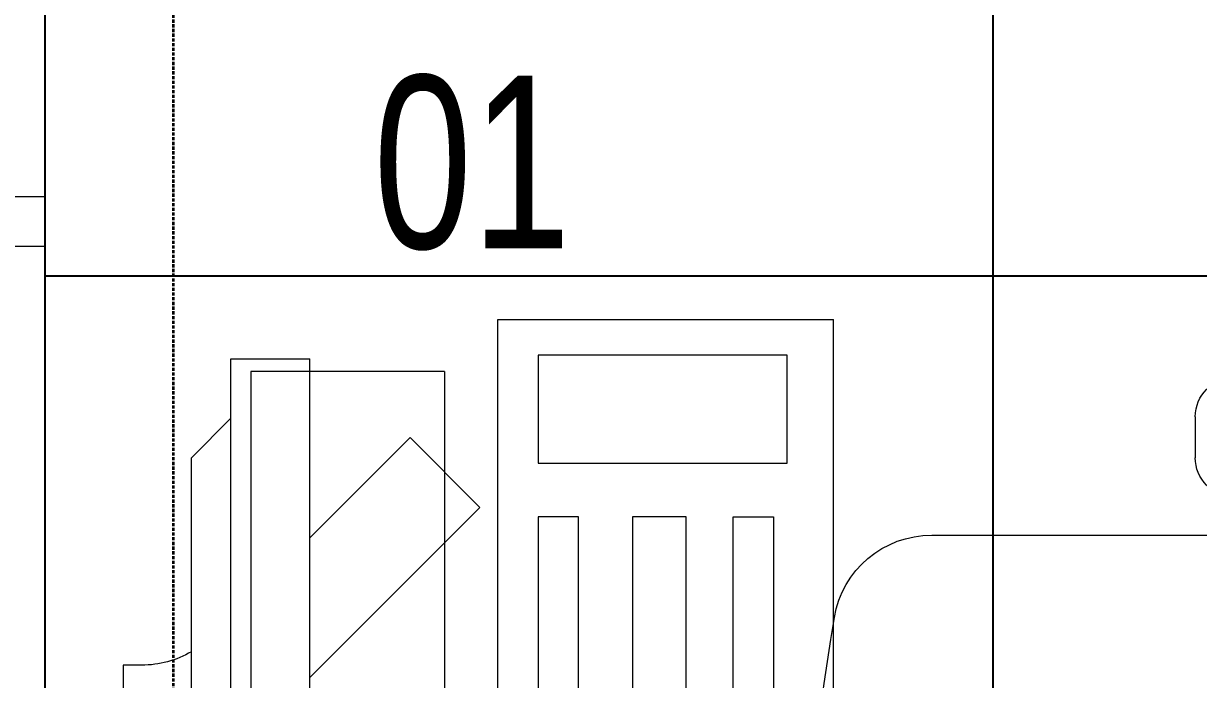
# Model space of a CAD drawing. Extents: x -12260 to 184725, y -29287 to 19916.
# Drawn here: x 25205 to 25799, y 3036 to 3368 of the extents above; entities that cross this region are included whole.
import ezdxf

# ---------------------------------------------------------------- set-up
doc = ezdxf.new("R2010")
doc.units = 0
doc.header["$LTSCALE"] = 0.25
doc.linetypes.add('DASHDOT', pattern=[25.4, 12.7, -6.35, 0, -6.35])
doc.linetypes.add('HIDDEN', pattern=[9.525, 6.35, -3.175])
for name, color, linetype, lineweight in [('01-First Floor-FUR$0$72_EGR_EQP_TAG', 142, 'Continuous', 5), ('01-First Floor-FUR$0$Aluminum', 251, 'Continuous', 5), ('01-First Floor-FUR$0$LOADING', 253, 'Continuous', 5), ('01-First Floor-FUR$0$Walls', 251, 'Continuous', 5), ('E-LITE-CLNG-CNDT', 6, 'DASHDOT', 35), ('E-LITE-FLOR-CNDT', 6, 'HIDDEN', 35)]:
    doc.layers.add(name, color=color, linetype=linetype, lineweight=lineweight)
doc.layers.add('01-First Floor-FUR$0$FALSE CEILING', color=251, linetype='Continuous')
doc.styles.add('01-First Floor-FUR$0$X3G_ENTITY_257CFD', font='swisscl.ttf', dxfattribs={"height": 200})

# ---------------------------------------------------------------- blocks, each defined once
blk = doc.blocks.new('01-First Floor-FUR$0$ITCWLS1-P')
at = {"layer": '01-First Floor-FUR$0$LOADING'}
for p, q in [((-0.17, 0.45), (-0.17, 0)), ((0, 0.45), (0, 0)), ((-0.30509, 0.43, 0), (-0.30509, 0.02, 0)), ((-0.26509, 0.43, 0), (-0.26509, 0.02, 0)), ((-0.295, 0.02639), (-0.295, 0.40939)), ((-0.197, 0.02639), (-0.197, 0.40939)), ((-0.32509, 0.38, 0), (-0.32509, 0.07, 0)), ((-0.35961, 0.175), (-0.35961, 0.275)), ((-0.35032, 0.175), (-0.35961, 0.175)), ((-0.32509, 0.07, 0), (-0.30509, 0.05, 0)), ((-0.197, 0.02639), (-0.295, 0.02639)), ((-0.30509, 0.02, 0), (-0.26509, 0.02, 0)), ((-0.17, 0), (0, 0))]:
    blk.add_line(p, q, dxfattribs=at)
at = {"layer": '01-First Floor-FUR$0$LOADING', "extrusion": (2.48281e-10, -3.18408e-10, -1)}
for p, q in [((-0.26509, 0.18119), (-0.17907, 0.09517)), ((-0.26509, 0.11048), (-0.21443, 0.05981)), ((-0.17907, 0.09517), (-0.21443, 0.05981))]:
    blk.add_line(p, q, dxfattribs=at)
at = {"layer": '01-First Floor-FUR$0$LOADING'}
for points in [[(-0.12914, 0.40893), (-0.12914, 0.09996), (-0.14957, 0.09996), (-0.14957, 0.43047)], [(-0.14957, 0.09997), (-0.14957, 0.09997), (-0.14957, 0.09997), (-0.14957, 0.09997), (-0.14957, 0.09997), (-0.14957, 0.09997), (-0.14957, 0.09997), (-0.14957, 0.09997), (-0.14957, 0.09997)], [(-0.14957, 0.09997), (-0.14957, 0.09997), (-0.14957, 0.09997), (-0.14957, 0.09997), (-0.14957, 0.09997), (-0.14957, 0.09997), (-0.14957, 0.09997), (-0.14957, 0.09997), (-0.14957, 0.09997), (-0.14957, 0.09997), (-0.14957, 0.09997), (-0.14957, 0.09997), (-0.14957, 0.09997), (-0.14957, 0.09997), (-0.14957, 0.09997), (-0.14957, 0.09997), (-0.14957, 0.09997), (-0.14957, 0.09997)], [(-0.14957, 0.09996), (-0.14957, 0.09996), (-0.14957, 0.09996), (-0.14957, 0.09996), (-0.14957, 0.09996), (-0.14957, 0.09996), (-0.14957, 0.09996), (-0.14957, 0.09996), (-0.14957, 0.09996), (-0.14957, 0.09996)], [(-0.14957, 0.09996), (-0.14957, 0.09996), (-0.14957, 0.09996), (-0.14957, 0.09996), (-0.14957, 0.09996), (-0.14957, 0.09996), (-0.14957, 0.09996)], [(-0.14957, 0.09997), (-0.14957, 0.09997), (-0.14957, 0.09997), (-0.14957, 0.09997), (-0.14957, 0.09997), (-0.14957, 0.09997), (-0.14957, 0.09997), (-0.14957, 0.09997), (-0.14957, 0.09997), (-0.14957, 0.09997)], [(-0.14957, 0.09997), (-0.14957, 0.09997), (-0.14957, 0.09997), (-0.14957, 0.09997), (-0.14957, 0.09997), (-0.14957, 0.09997), (-0.14957, 0.09997), (-0.14957, 0.09997), (-0.14957, 0.09997), (-0.14957, 0.09997), (-0.14957, 0.09997), (-0.14957, 0.09997), (-0.14957, 0.09997), (-0.14957, 0.09997), (-0.14957, 0.09997)], [(-0.14957, 0.09997), (-0.14957, 0.09997), (-0.14957, 0.09997), (-0.14957, 0.09997), (-0.14957, 0.09997), (-0.14957, 0.09997), (-0.14957, 0.09997), (-0.14957, 0.09997), (-0.14957, 0.09997), (-0.14957, 0.09997)], [(-0.14957, 0.09997), (-0.14957, 0.09997), (-0.14957, 0.09997), (-0.14957, 0.09997), (-0.14957, 0.09997), (-0.14957, 0.09997), (-0.14957, 0.09997), (-0.14957, 0.09997), (-0.14957, 0.09997), (-0.14957, 0.09997)], [(-0.14957, 0.09996), (-0.14957, 0.09996), (-0.14957, 0.09996), (-0.14957, 0.09996), (-0.14957, 0.09996), (-0.14957, 0.09996), (-0.14957, 0.09996), (-0.14957, 0.09996), (-0.14957, 0.09996), (-0.14957, 0.09996), (-0.14957, 0.09996), (-0.14957, 0.09996), (-0.14957, 0.09996), (-0.14957, 0.09996), (-0.14957, 0.09996), (-0.14957, 0.09996), (-0.14957, 0.09996), (-0.14957, 0.09996), (-0.14957, 0.09997), (-0.14957, 0.09997), (-0.14957, 0.09997), (-0.14957, 0.09997), (-0.14957, 0.09997), (-0.14957, 0.09997), (-0.14957, 0.09997), (-0.14957, 0.09997), (-0.14957, 0.09997), (-0.14957, 0.09997), (-0.14957, 0.09997), (-0.14957, 0.09997), (-0.14957, 0.09997), (-0.14957, 0.09997), (-0.14956, 0.09997), (-0.14956, 0.09997), (-0.14956, 0.09997), (-0.14956, 0.09996), (-0.14956, 0.09996), (-0.14956, 0.09996), (-0.14956, 0.09996), (-0.14956, 0.09996), (-0.14956, 0.09996), (-0.14956, 0.09996), (-0.14956, 0.09996), (-0.14956, 0.09996), (-0.14956, 0.09996), (-0.14956, 0.09996), (-0.14956, 0.09996), (-0.14956, 0.09996), (-0.14957, 0.09996), (-0.14957, 0.09996), (-0.14957, 0.09996), (-0.14957, 0.09996), (-0.14957, 0.09996), (-0.14957, 0.09996)], [(-0.14957, 0.09996), (-0.14957, 0.09996), (-0.14957, 0.09996), (-0.14957, 0.09996), (-0.14957, 0.09996), (-0.14957, 0.09996), (-0.14957, 0.09996), (-0.14957, 0.09996), (-0.14957, 0.09996), (-0.14957, 0.09996), (-0.14957, 0.09997), (-0.14957, 0.09997), (-0.14957, 0.09997), (-0.14957, 0.09996), (-0.14957, 0.09996), (-0.14957, 0.09996), (-0.14957, 0.09996), (-0.14957, 0.09996), (-0.14957, 0.09996), (-0.14957, 0.09997), (-0.14957, 0.09997), (-0.14957, 0.09997), (-0.14957, 0.09997), (-0.14957, 0.09997), (-0.14957, 0.09997), (-0.14957, 0.09997), (-0.14957, 0.09997), (-0.14957, 0.09997), (-0.14957, 0.09997), (-0.14957, 0.09997), (-0.14957, 0.09997), (-0.14957, 0.09997), (-0.14957, 0.09997), (-0.14957, 0.09997), (-0.14957, 0.09997), (-0.14957, 0.09997), (-0.14957, 0.09997), (-0.14957, 0.09997), (-0.14957, 0.09997), (-0.14957, 0.09997), (-0.14957, 0.09997), (-0.14957, 0.09997), (-0.14957, 0.09997), (-0.14957, 0.09997), (-0.14957, 0.09997), (-0.14957, 0.09997), (-0.14957, 0.09997), (-0.14957, 0.09997), (-0.14957, 0.09997), (-0.14957, 0.09997), (-0.14957, 0.09997), (-0.14957, 0.09997), (-0.14957, 0.09997), (-0.14957, 0.09997), (-0.14957, 0.09997), (-0.14957, 0.09997), (-0.14957, 0.09997), (-0.14957, 0.09997), (-0.14957, 0.09997), (-0.14957, 0.09997), (-0.14957, 0.09997), (-0.14957, 0.09997), (-0.14957, 0.09997), (-0.14957, 0.09997), (-0.14957, 0.09997), (-0.14957, 0.09997), (-0.14957, 0.09997), (-0.14957, 0.09997), (-0.14957, 0.09997), (-0.14957, 0.09997), (-0.14957, 0.09997), (-0.14957, 0.09997), (-0.14957, 0.09997), (-0.14957, 0.09997), (-0.14957, 0.09997), (-0.14957, 0.09997), (-0.14957, 0.09997), (-0.14957, 0.09997), (-0.14957, 0.09997), (-0.14957, 0.09997), (-0.14956, 0.09997), (-0.14957, 0.09997), (-0.14957, 0.09997), (-0.14957, 0.09997), (-0.14957, 0.09997), (-0.14956, 0.09997), (-0.14957, 0.09997), (-0.14957, 0.09997), (-0.14957, 0.09997), (-0.14957, 0.09997), (-0.14957, 0.09997), (-0.14957, 0.09997), (-0.14957, 0.09997), (-0.14957, 0.09997), (-0.14957, 0.09997), (-0.14957, 0.09997), (-0.14956, 0.09997), (-0.14957, 0.09996), (-0.14957, 0.09996), (-0.14957, 0.09996), (-0.14956, 0.09996), (-0.14957, 0.09996), (-0.14957, 0.09996), (-0.14957, 0.09996), (-0.14957, 0.09996), (-0.14957, 0.09996), (-0.14957, 0.09996), (-0.14957, 0.09996), (-0.14957, 0.09996), (-0.14957, 0.09996), (-0.14957, 0.09996)], [(-0.14957, 0.09996), (-0.14957, 0.09996), (-0.14957, 0.09996), (-0.14957, 0.09996), (-0.14957, 0.09996), (-0.14957, 0.09996), (-0.14957, 0.09996), (-0.14957, 0.09996)], [(-0.14957, 0.09996), (-0.14957, 0.09996), (-0.14957, 0.09996), (-0.14957, 0.09996), (-0.14957, 0.09996), (-0.14957, 0.09996), (-0.14957, 0.09996), (-0.14957, 0.09996), (-0.14957, 0.09996), (-0.14957, 0.09996), (-0.14957, 0.09996), (-0.14957, 0.09996), (-0.14957, 0.09996), (-0.14957, 0.09996), (-0.14957, 0.09996), (-0.14957, 0.09996), (-0.14957, 0.09996), (-0.14957, 0.09996), (-0.14957, 0.09996), (-0.14957, 0.09996), (-0.14957, 0.09996), (-0.14957, 0.09996), (-0.14957, 0.09996), (-0.14957, 0.09996), (-0.14957, 0.09996), (-0.14957, 0.09996), (-0.14957, 0.09996), (-0.14957, 0.09996), (-0.14957, 0.09996), (-0.14957, 0.09996), (-0.14957, 0.09996), (-0.14957, 0.09996), (-0.14957, 0.09996), (-0.14957, 0.09996), (-0.14957, 0.09996), (-0.14957, 0.09996), (-0.14957, 0.09996), (-0.14957, 0.09996), (-0.14957, 0.09996), (-0.14957, 0.09996), (-0.14957, 0.09996), (-0.14957, 0.09996), (-0.14957, 0.09996), (-0.14957, 0.09996), (-0.14957, 0.09996), (-0.14957, 0.09996), (-0.14957, 0.09996), (-0.14957, 0.09996), (-0.14956, 0.09996), (-0.14956, 0.09996), (-0.14956, 0.09996), (-0.14956, 0.09996), (-0.14957, 0.09996), (-0.14957, 0.09996), (-0.14957, 0.09996), (-0.14957, 0.09996), (-0.14957, 0.09996), (-0.14957, 0.09996), (-0.14956, 0.09996), (-0.14957, 0.09996), (-0.14957, 0.09996), (-0.14957, 0.09996), (-0.14957, 0.09996), (-0.14957, 0.09996), (-0.14957, 0.09996), (-0.14957, 0.09996), (-0.14957, 0.09996), (-0.14957, 0.09996), (-0.14957, 0.09996), (-0.14956, 0.09996), (-0.14956, 0.09996), (-0.14957, 0.09996), (-0.14957, 0.09996), (-0.14957, 0.09996), (-0.14957, 0.09996), (-0.14957, 0.09996), (-0.14957, 0.09996), (-0.14957, 0.09996), (-0.14957, 0.09996), (-0.14957, 0.09996), (-0.14957, 0.09996), (-0.14957, 0.09996), (-0.14957, 0.09996), (-0.14957, 0.09996), (-0.14957, 0.09996), (-0.14957, 0.09996), (-0.14957, 0.09996), (-0.14957, 0.09996), (-0.14957, 0.09996)], [(-0.14957, 0.09996), (-0.14957, 0.09996), (-0.14957, 0.09996), (-0.14957, 0.09996), (-0.14957, 0.09996), (-0.14957, 0.09996), (-0.14957, 0.09996), (-0.14957, 0.09996), (-0.14957, 0.09996), (-0.14957, 0.09996), (-0.14957, 0.09996), (-0.14957, 0.09996)], [(-0.14957, 0.09996), (-0.14957, 0.09996), (-0.14956, 0.09996), (-0.14956, 0.09996), (-0.14956, 0.09996), (-0.14956, 0.09996), (-0.14957, 0.09996)], [(-0.14957, 0.09996), (-0.14957, 0.09996), (-0.14957, 0.09996), (-0.14957, 0.09996), (-0.14957, 0.09996), (-0.14957, 0.09996), (-0.14957, 0.09996), (-0.14957, 0.09996), (-0.14957, 0.09996), (-0.14956, 0.09996), (-0.14956, 0.09996), (-0.14956, 0.09996), (-0.14956, 0.09996), (-0.14956, 0.09996), (-0.14956, 0.09996), (-0.14956, 0.09996), (-0.14957, 0.09996)]]:
    blk.add_lwpolyline(points, dxfattribs=at)
for points in [[(-0.1019, 0.19536), (-0.07466, 0.19536), (-0.07466, 0.09996), (-0.1019, 0.09996)], [(-0.03039, 0.19536), (-0.05082, 0.19536), (-0.05082, 0.09996), (-0.03039, 0.09996)], [(-0.14956, 0.09996), (-0.14956, 0.09996), (-0.14956, 0.09996), (-0.14956, 0.09996), (-0.14956, 0.09996), (-0.14956, 0.09996), (-0.14956, 0.09996), (-0.14956, 0.09996), (-0.14957, 0.09996), (-0.14957, 0.09996), (-0.14957, 0.09996), (-0.14957, 0.09996), (-0.14957, 0.09996), (-0.14957, 0.09996), (-0.14957, 0.09996), (-0.14957, 0.09996), (-0.14957, 0.09996), (-0.14957, 0.09996), (-0.14957, 0.09996), (-0.14957, 0.09996), (-0.14957, 0.09996), (-0.14957, 0.09996), (-0.14957, 0.09996), (-0.14957, 0.09996), (-0.14957, 0.09996), (-0.14957, 0.09996), (-0.14957, 0.09996), (-0.14957, 0.09996), (-0.14957, 0.09996), (-0.14957, 0.09996), (-0.14957, 0.09996), (-0.14957, 0.09996), (-0.14957, 0.09996), (-0.14957, 0.09996), (-0.14957, 0.09996), (-0.14957, 0.09996), (-0.14957, 0.09996), (-0.14957, 0.09996), (-0.14957, 0.09996), (-0.14957, 0.09996), (-0.14957, 0.09996), (-0.14957, 0.09996), (-0.14957, 0.09996), (-0.14957, 0.09996), (-0.14957, 0.09996), (-0.14957, 0.09996), (-0.14957, 0.09996), (-0.14957, 0.09996), (-0.14957, 0.09996), (-0.14957, 0.09996), (-0.14957, 0.09996), (-0.14957, 0.09996), (-0.14957, 0.09996), (-0.14957, 0.09996), (-0.14957, 0.09996), (-0.14957, 0.09996), (-0.14957, 0.09996), (-0.14956, 0.09996), (-0.14956, 0.09996), (-0.14956, 0.09996), (-0.14956, 0.09996), (-0.14956, 0.09996), (-0.14956, 0.09996), (-0.14956, 0.09996), (-0.14956, 0.09996), (-0.14956, 0.09996), (-0.14956, 0.09996), (-0.14956, 0.09996), (-0.14956, 0.09996), (-0.14956, 0.09996), (-0.14956, 0.09996), (-0.14956, 0.09996), (-0.14956, 0.09996), (-0.14956, 0.09996), (-0.14956, 0.09996), (-0.14956, 0.09996), (-0.14956, 0.09996), (-0.14956, 0.09996), (-0.14956, 0.09996), (-0.14956, 0.09996), (-0.14956, 0.09996), (-0.14956, 0.09996), (-0.14956, 0.09996), (-0.14956, 0.09996), (-0.14956, 0.09996), (-0.14956, 0.09996), (-0.14956, 0.09996), (-0.14956, 0.09996), (-0.14956, 0.09996), (-0.14957, 0.09996), (-0.14957, 0.09996), (-0.14957, 0.09996), (-0.14957, 0.09996), (-0.14957, 0.09996), (-0.14957, 0.09996), (-0.14957, 0.09996), (-0.14957, 0.09996), (-0.14957, 0.09996), (-0.14957, 0.09996), (-0.14957, 0.09996), (-0.14957, 0.09996), (-0.14957, 0.09996), (-0.14957, 0.09996), (-0.14957, 0.09996), (-0.14957, 0.09996), (-0.14957, 0.09996), (-0.14957, 0.09996), (-0.14957, 0.09996), (-0.14957, 0.09996), (-0.14957, 0.09996), (-0.14957, 0.09996), (-0.14957, 0.09996), (-0.14957, 0.09996), (-0.14957, 0.09996), (-0.14957, 0.09996), (-0.14957, 0.09996), (-0.14957, 0.09996), (-0.14957, 0.09996), (-0.14957, 0.09996), (-0.14957, 0.09996), (-0.14957, 0.09996), (-0.14957, 0.09996), (-0.14957, 0.09996), (-0.14957, 0.09996), (-0.14957, 0.09996), (-0.14957, 0.09996), (-0.14957, 0.09996), (-0.14957, 0.09996), (-0.14957, 0.09996), (-0.14957, 0.09996), (-0.14957, 0.09996), (-0.14957, 0.09996), (-0.14957, 0.09996), (-0.14957, 0.09996), (-0.14957, 0.09996), (-0.14957, 0.09996), (-0.14957, 0.09996), (-0.14957, 0.09996), (-0.14957, 0.09996), (-0.14957, 0.09996), (-0.14957, 0.09996), (-0.14957, 0.09996), (-0.14957, 0.09996), (-0.14957, 0.09996), (-0.14957, 0.09996), (-0.14957, 0.09996), (-0.14957, 0.09996), (-0.14957, 0.09996), (-0.14957, 0.09996), (-0.14957, 0.09996), (-0.14957, 0.09996), (-0.14957, 0.09996), (-0.14957, 0.09996), (-0.14957, 0.09996), (-0.14956, 0.09996), (-0.14956, 0.09996), (-0.14956, 0.09996), (-0.14956, 0.09996), (-0.14956, 0.09996), (-0.14956, 0.09996), (-0.14956, 0.09996), (-0.14956, 0.09996), (-0.14956, 0.09996), (-0.14956, 0.09996), (-0.14956, 0.09996), (-0.14956, 0.09996), (-0.14956, 0.09996), (-0.14956, 0.09996), (-0.14956, 0.09996), (-0.14956, 0.09996), (-0.14956, 0.09996), (-0.14956, 0.09996), (-0.14956, 0.09996), (-0.14956, 0.09996), (-0.14956, 0.09996), (-0.14956, 0.09996), (-0.14956, 0.09996), (-0.14956, 0.09996), (-0.14956, 0.09996), (-0.14956, 0.09996), (-0.14956, 0.09996), (-0.14956, 0.09996), (-0.14956, 0.09996), (-0.14956, 0.09996), (-0.14956, 0.09996), (-0.14956, 0.09996), (-0.14956, 0.09996), (-0.14956, 0.09996), (-0.14956, 0.09996), (-0.14956, 0.09996), (-0.14956, 0.09996), (-0.14956, 0.09996), (-0.14956, 0.09996), (-0.14956, 0.09996), (-0.14956, 0.09996), (-0.14956, 0.09996), (-0.14956, 0.09996), (-0.14956, 0.09996), (-0.14956, 0.09996), (-0.14956, 0.09996), (-0.14956, 0.09996), (-0.14957, 0.09996), (-0.14957, 0.09996), (-0.14957, 0.09996), (-0.14957, 0.09996), (-0.14957, 0.09996), (-0.14957, 0.09996), (-0.14957, 0.09996), (-0.14957, 0.09996), (-0.14957, 0.09996), (-0.14957, 0.09996), (-0.14957, 0.09996), (-0.14957, 0.09996), (-0.14957, 0.09996), (-0.14957, 0.09996), (-0.14957, 0.09996), (-0.14957, 0.09996), (-0.14957, 0.09996), (-0.14957, 0.09996), (-0.14957, 0.09996), (-0.14957, 0.09996), (-0.14957, 0.09996), (-0.14957, 0.09996), (-0.14957, 0.09996), (-0.14957, 0.09996), (-0.14957, 0.09996), (-0.14957, 0.09996), (-0.14957, 0.09996), (-0.14957, 0.09996), (-0.14957, 0.09996), (-0.14957, 0.09996), (-0.14957, 0.09996), (-0.14957, 0.09996), (-0.14957, 0.09996), (-0.14957, 0.09996), (-0.14956, 0.09996), (-0.14956, 0.09996), (-0.14956, 0.09996), (-0.14956, 0.09996), (-0.14956, 0.09996), (-0.14956, 0.09996), (-0.14956, 0.09996), (-0.14956, 0.09996), (-0.14956, 0.09996), (-0.14956, 0.09996), (-0.14956, 0.09996), (-0.14956, 0.09996), (-0.14956, 0.09996), (-0.14956, 0.09996), (-0.14956, 0.09996), (-0.14956, 0.09996), (-0.14956, 0.09996), (-0.14956, 0.09996), (-0.14956, 0.09996), (-0.14956, 0.09996), (-0.14956, 0.09996), (-0.14956, 0.09996), (-0.14956, 0.09996), (-0.14956, 0.09996), (-0.14956, 0.09996), (-0.14956, 0.09996), (-0.14956, 0.09996), (-0.14956, 0.09996), (-0.14956, 0.09996), (-0.14956, 0.09996), (-0.14956, 0.09996), (-0.14956, 0.09996), (-0.14956, 0.09996), (-0.14956, 0.09996), (-0.14956, 0.09996), (-0.14956, 0.09996), (-0.14956, 0.09996), (-0.14956, 0.09996), (-0.14956, 0.09996), (-0.14956, 0.09996), (-0.14956, 0.09996), (-0.14956, 0.09996)], [(-0.14957, 0.09996), (-0.14957, 0.09996), (-0.14957, 0.09996), (-0.14957, 0.09996), (-0.14957, 0.09996), (-0.14957, 0.09996), (-0.14957, 0.09996), (-0.14957, 0.09996), (-0.14957, 0.09996), (-0.14957, 0.09996), (-0.14957, 0.09996), (-0.14957, 0.09996), (-0.14957, 0.09996), (-0.14957, 0.09996), (-0.14957, 0.09996), (-0.14957, 0.09996), (-0.14957, 0.09996), (-0.14957, 0.09996), (-0.14957, 0.09996), (-0.14957, 0.09996), (-0.14957, 0.09996), (-0.14957, 0.09996), (-0.14957, 0.09996), (-0.14957, 0.09996), (-0.14957, 0.09996), (-0.14957, 0.09996), (-0.14957, 0.09996), (-0.14957, 0.09996), (-0.14957, 0.09996), (-0.14957, 0.09996), (-0.14957, 0.09996), (-0.14957, 0.09996), (-0.14957, 0.09996), (-0.14957, 0.09996), (-0.14957, 0.09996), (-0.14957, 0.09996), (-0.14957, 0.09996), (-0.14957, 0.09996), (-0.14957, 0.09996), (-0.14957, 0.09996), (-0.14957, 0.09996), (-0.14957, 0.09996), (-0.14957, 0.09996), (-0.14957, 0.09996), (-0.14957, 0.09996), (-0.14957, 0.09996), (-0.14957, 0.09996), (-0.14957, 0.09996), (-0.14957, 0.09996), (-0.14957, 0.09996), (-0.14957, 0.09996), (-0.14957, 0.09996), (-0.14957, 0.09996), (-0.14957, 0.09996), (-0.14957, 0.09996), (-0.14957, 0.09996), (-0.14957, 0.09996), (-0.14957, 0.09996), (-0.14957, 0.09996), (-0.14957, 0.09996), (-0.14957, 0.09996), (-0.14957, 0.09996), (-0.14957, 0.09996), (-0.14957, 0.09996), (-0.14957, 0.09996), (-0.14957, 0.09996), (-0.14957, 0.09996), (-0.14957, 0.09996), (-0.14957, 0.09996), (-0.14957, 0.09996), (-0.14957, 0.09996), (-0.14957, 0.09996), (-0.14957, 0.09996), (-0.14957, 0.09996), (-0.14957, 0.09996), (-0.14957, 0.09996), (-0.14957, 0.09996), (-0.14957, 0.09996), (-0.14957, 0.09996), (-0.14957, 0.09996), (-0.14957, 0.09996), (-0.14957, 0.09996), (-0.14957, 0.09996), (-0.14957, 0.09996), (-0.14957, 0.09996), (-0.14957, 0.09996), (-0.14957, 0.09996), (-0.14957, 0.09996), (-0.14957, 0.09996), (-0.14957, 0.09996), (-0.14957, 0.09996), (-0.14957, 0.09996), (-0.14957, 0.09996), (-0.14957, 0.09996), (-0.14957, 0.09996), (-0.14957, 0.09996), (-0.14957, 0.09996), (-0.14957, 0.09996), (-0.14957, 0.09996), (-0.14957, 0.09996), (-0.14957, 0.09996), (-0.14957, 0.09996), (-0.14957, 0.09996), (-0.14957, 0.09996), (-0.14957, 0.09996), (-0.14957, 0.09996), (-0.14957, 0.09996), (-0.14957, 0.09996), (-0.14957, 0.09996), (-0.14957, 0.09996), (-0.14957, 0.09996), (-0.14957, 0.09996), (-0.14957, 0.09996), (-0.14957, 0.09996), (-0.14957, 0.09996), (-0.14957, 0.09996), (-0.14957, 0.09996), (-0.14957, 0.09996), (-0.14957, 0.09996), (-0.14957, 0.09996), (-0.14957, 0.09996), (-0.14957, 0.09996), (-0.14957, 0.09996), (-0.14957, 0.09996), (-0.14957, 0.09996), (-0.14957, 0.09996), (-0.14957, 0.09996), (-0.14957, 0.09996), (-0.14957, 0.09996), (-0.14957, 0.09996), (-0.14957, 0.09996), (-0.14957, 0.09996), (-0.14957, 0.09996), (-0.14957, 0.09996), (-0.14957, 0.09996), (-0.14957, 0.09996), (-0.14957, 0.09996), (-0.14957, 0.09996), (-0.14957, 0.09996), (-0.14957, 0.09996), (-0.14957, 0.09996), (-0.14957, 0.09996), (-0.14957, 0.09996), (-0.14957, 0.09996), (-0.14957, 0.09996), (-0.14957, 0.09996), (-0.14957, 0.09996), (-0.14957, 0.09996), (-0.14957, 0.09996), (-0.14957, 0.09996), (-0.14957, 0.09996), (-0.14957, 0.09996), (-0.14957, 0.09996), (-0.14957, 0.09996), (-0.14957, 0.09996), (-0.14957, 0.09996), (-0.14957, 0.09996), (-0.14957, 0.09996), (-0.14957, 0.09996), (-0.14957, 0.09996), (-0.14957, 0.09996), (-0.14957, 0.09996), (-0.14957, 0.09996), (-0.14957, 0.09996), (-0.14957, 0.09996), (-0.14957, 0.09996), (-0.14957, 0.09996), (-0.14957, 0.09996), (-0.14957, 0.09996), (-0.14957, 0.09996), (-0.14957, 0.09996), (-0.14957, 0.09996), (-0.14957, 0.09996), (-0.14957, 0.09996), (-0.14957, 0.09996), (-0.14957, 0.09996), (-0.14957, 0.09996), (-0.14957, 0.09996), (-0.14957, 0.09996), (-0.14957, 0.09996), (-0.14957, 0.09996), (-0.14957, 0.09996), (-0.14957, 0.09996), (-0.14957, 0.09996), (-0.14957, 0.09996), (-0.14957, 0.09996), (-0.14957, 0.09996), (-0.14957, 0.09996), (-0.14957, 0.09996), (-0.14957, 0.09996), (-0.14957, 0.09996), (-0.14957, 0.09996), (-0.14957, 0.09996), (-0.14957, 0.09996), (-0.14957, 0.09996), (-0.14957, 0.09996), (-0.14957, 0.09996), (-0.14957, 0.09996), (-0.14957, 0.09996), (-0.14957, 0.09996), (-0.14957, 0.09996), (-0.14957, 0.09996), (-0.14957, 0.09996), (-0.14957, 0.09996), (-0.14957, 0.09996), (-0.14957, 0.09996), (-0.14957, 0.09996), (-0.14957, 0.09996), (-0.14957, 0.09996), (-0.14957, 0.09996), (-0.14957, 0.09996), (-0.14957, 0.09996), (-0.14957, 0.09996), (-0.14957, 0.09996)], [(-0.14957, 0.09996), (-0.14957, 0.09996), (-0.14957, 0.09996), (-0.14957, 0.09996), (-0.14957, 0.09996), (-0.14957, 0.09996), (-0.14957, 0.09996), (-0.14957, 0.09996), (-0.14957, 0.09996), (-0.14957, 0.09996), (-0.14957, 0.09996), (-0.14957, 0.09996), (-0.14957, 0.09996), (-0.14957, 0.09996), (-0.14957, 0.09996), (-0.14957, 0.09996), (-0.14957, 0.09996), (-0.14957, 0.09996), (-0.14957, 0.09996), (-0.14957, 0.09996), (-0.14957, 0.09996), (-0.14957, 0.09996), (-0.14957, 0.09996), (-0.14957, 0.09996), (-0.14957, 0.09996), (-0.14957, 0.09996), (-0.14957, 0.09996), (-0.14957, 0.09996), (-0.14957, 0.09996), (-0.14957, 0.09996), (-0.14957, 0.09996), (-0.14957, 0.09996), (-0.14957, 0.09996), (-0.14957, 0.09996), (-0.14957, 0.09996), (-0.14957, 0.09996), (-0.14957, 0.09996), (-0.14957, 0.09996), (-0.14957, 0.09996), (-0.14957, 0.09996), (-0.14957, 0.09996), (-0.14957, 0.09996), (-0.14957, 0.09996), (-0.14957, 0.09996), (-0.14957, 0.09996), (-0.14957, 0.09996), (-0.14957, 0.09996), (-0.14957, 0.09996), (-0.14957, 0.09996), (-0.14957, 0.09996), (-0.14957, 0.09996), (-0.14957, 0.09996), (-0.14957, 0.09996), (-0.14957, 0.09996), (-0.14957, 0.09996), (-0.14957, 0.09996), (-0.14957, 0.09996), (-0.14957, 0.09996), (-0.14957, 0.09996), (-0.14957, 0.09996), (-0.14957, 0.09996), (-0.14957, 0.09996), (-0.14957, 0.09996), (-0.14957, 0.09996), (-0.14957, 0.09996), (-0.14957, 0.09996), (-0.14957, 0.09996), (-0.14957, 0.09996), (-0.14957, 0.09996), (-0.14957, 0.09996), (-0.14957, 0.09996), (-0.14957, 0.09996), (-0.14957, 0.09996), (-0.14957, 0.09996), (-0.14957, 0.09996), (-0.14957, 0.09996), (-0.14957, 0.09996), (-0.14957, 0.09996), (-0.14957, 0.09996), (-0.14957, 0.09996), (-0.14957, 0.09996), (-0.14957, 0.09996), (-0.14957, 0.09996), (-0.14957, 0.09996), (-0.14957, 0.09996), (-0.14957, 0.09996), (-0.14957, 0.09996), (-0.14957, 0.09996), (-0.14957, 0.09996), (-0.14957, 0.09996), (-0.14957, 0.09996), (-0.14957, 0.09996), (-0.14957, 0.09996), (-0.14957, 0.09996), (-0.14957, 0.09996), (-0.14957, 0.09996), (-0.14957, 0.09996), (-0.14957, 0.09996), (-0.14957, 0.09996), (-0.14957, 0.09996), (-0.14957, 0.09996), (-0.14957, 0.09996), (-0.14957, 0.09996), (-0.14957, 0.09996), (-0.14957, 0.09996), (-0.14957, 0.09996), (-0.14957, 0.09996), (-0.14957, 0.09996), (-0.14957, 0.09996), (-0.14957, 0.09996), (-0.14957, 0.09996), (-0.14957, 0.09996), (-0.14957, 0.09996), (-0.14957, 0.09996), (-0.14957, 0.09996), (-0.14957, 0.09996), (-0.14957, 0.09996), (-0.14957, 0.09996), (-0.14957, 0.09996), (-0.14957, 0.09996), (-0.14957, 0.09996), (-0.14957, 0.09996), (-0.14957, 0.09996), (-0.14957, 0.09996), (-0.14957, 0.09996), (-0.14957, 0.09996), (-0.14957, 0.09996), (-0.14957, 0.09996), (-0.14957, 0.09996), (-0.14957, 0.09996), (-0.14957, 0.09996), (-0.14957, 0.09996), (-0.14957, 0.09996), (-0.14957, 0.09996), (-0.14957, 0.09996), (-0.14957, 0.09996), (-0.14957, 0.09996), (-0.14957, 0.09996), (-0.14957, 0.09996), (-0.14957, 0.09996), (-0.14957, 0.09996), (-0.14957, 0.09996), (-0.14957, 0.09996), (-0.14957, 0.09996), (-0.14957, 0.09996), (-0.14957, 0.09996), (-0.14957, 0.09996), (-0.14957, 0.09996), (-0.14957, 0.09996), (-0.14957, 0.09996), (-0.14957, 0.09996), (-0.14957, 0.09996), (-0.14957, 0.09996), (-0.14957, 0.09996), (-0.14957, 0.09996), (-0.14957, 0.09996), (-0.14957, 0.09996), (-0.14957, 0.09996), (-0.14957, 0.09996), (-0.14957, 0.09996), (-0.14957, 0.09996), (-0.14957, 0.09996), (-0.14957, 0.09996), (-0.14957, 0.09996), (-0.14957, 0.09996), (-0.14957, 0.09996), (-0.14957, 0.09996), (-0.14957, 0.09996), (-0.14957, 0.09996), (-0.14957, 0.09996), (-0.14957, 0.09996), (-0.14957, 0.09996), (-0.14957, 0.09996), (-0.14957, 0.09996), (-0.14957, 0.09996), (-0.14957, 0.09996), (-0.14957, 0.09996), (-0.14957, 0.09996), (-0.14957, 0.09996), (-0.14957, 0.09996), (-0.14957, 0.09996), (-0.14957, 0.09996), (-0.14957, 0.09996), (-0.14957, 0.09996), (-0.14957, 0.09996), (-0.14957, 0.09996), (-0.14957, 0.09996), (-0.14957, 0.09996), (-0.14957, 0.09996), (-0.14957, 0.09996), (-0.14957, 0.09996), (-0.14957, 0.09996), (-0.14957, 0.09996), (-0.14957, 0.09996), (-0.14957, 0.09996), (-0.14957, 0.09996), (-0.14957, 0.09996), (-0.14957, 0.09996), (-0.14957, 0.09996), (-0.14957, 0.09996), (-0.14957, 0.09996), (-0.14957, 0.09996), (-0.14957, 0.09996), (-0.14957, 0.09996), (-0.14957, 0.09996), (-0.14957, 0.09996), (-0.14957, 0.09996), (-0.14957, 0.09996), (-0.14957, 0.09996), (-0.14957, 0.09996), (-0.14957, 0.09996), (-0.14957, 0.09996), (-0.14957, 0.09996), (-0.14957, 0.09996), (-0.14957, 0.09996), (-0.14957, 0.09996), (-0.14957, 0.09996), (-0.14957, 0.09996), (-0.14957, 0.09996)], [(-0.14957, 0.0727), (-0.02358, 0.0727), (-0.02358, 0.01818), (-0.14957, 0.01818)]]:
    blk.add_lwpolyline(points, close=True, dxfattribs=at)
blk.add_arc((-0.35032, 0.125), 0.05, 59.69066, 90, dxfattribs=at)
blk = doc.blocks.new('01-First Floor-FUR$0$GF21018-P')
at = {"color": 0}
for p, q in [((-0.2207, 0.47563), (-0.2207, 0.0675)), ((-0.2806, 0.34221), (-0.25983, 0.34221))]:
    blk.add_line(p, q, dxfattribs=at)
for centre, radius, start, end in [((-0.0001, -0.52948), 1.06948, 80.36712, 99.63288), ((-0.1707, 0.47563), 0.05, 99.63288, 180), ((-0.2806, 0.32259), 0.01962, 90, 180), ((-0.25983, 0.32259), 0.01962, 360, 90)]:
    blk.add_arc(centre, radius, start, end, dxfattribs=at)
blk = doc.blocks.new('01-First Floor-FUR$0$A$C37be4daf')
at = {"layer": '01-First Floor-FUR$0$Aluminum'}
for p, q in [((1391.01, 498.24), (1391.01, 598.24)), ((1416.01, 498.24), (216.01, 498.24))]:
    blk.add_line(p, q, dxfattribs=at)
at = {"layer": '01-First Floor-FUR$0$Walls'}
blk.add_line((1416.01, 498.24), (1416.01, 598.24), dxfattribs=at)
blk = doc.blocks.new('01-First Floor-FUR')
at = {"layer": '01-First Floor-FUR$0$FALSE CEILING'}
blk.add_line((25695.56, 1919.52, -0.1), (25695.56, 3820.42, -0.1), dxfattribs=at)
at = {"layer": '01-First Floor-FUR$0$FALSE CEILING', "linetype": 'Continuous'}
blk.add_line((25215.56, 3240), (29215.56, 3240), dxfattribs=at)
at = {"layer": '01-First Floor-FUR$0$FALSE CEILING'}
blk.add_lwpolyline([(29215.56, 1440), (25215.56, 1440), (25215.56, 5010), (29215.56, 5010)], close=True, dxfattribs=at)
at = {"layer": '01-First Floor-FUR$0$LOADING'}
blk.add_line((25695.56, 1919.52, -0.1), (25695.56, 3820.42, -0.1), dxfattribs=at)
at = {"layer": '01-First Floor-FUR$0$Walls'}
blk.add_line((25215.56, 1440), (25215.56, 3930), dxfattribs=at)
at = {"rotation": 90}
blk.add_blockref('01-First Floor-FUR$0$A$C37be4daf', (25713.8, 1863.99), dxfattribs=at)
at = {"layer": '01-First Floor-FUR$0$LOADING', "extrusion": (8.01373e-06, -1.93988e-16, 1), "xscale": -1000.000000000011, "yscale": 1000.000000000011, "zscale": 1000.000000000011, "rotation": 180}
blk.add_blockref('01-First Floor-FUR$0$ITCWLS1-P', (25614.76, 3218.06, 0.1), dxfattribs=at)
at = {"layer": '01-First Floor-FUR$0$LOADING', "extrusion": (7.77426e-06, 2.24021e-05, 1), "xscale": -1000, "yscale": 1000.000000000001, "zscale": 1000, "rotation": 90.00141075505213}
blk.add_blockref('01-First Floor-FUR$0$GF21018-P', (26140.04, 2888.17, 0.17), dxfattribs=at)
at = {"layer": '01-First Floor-FUR$0$72_EGR_EQP_TAG', "insert": (25431.68, 3341.45, -0.1), "char_height": 87.473, "attachment_point": 2, "style": '01-First Floor-FUR$0$X3G_ENTITY_257CFD'}
blk.add_mtext('01', dxfattribs=at)

msp = doc.modelspace()

# ---------------------------------------------------------------- linework, layer by layer
at = {"layer": 'E-LITE-FLOR-CNDT'}
msp.add_lwpolyline([(25280.44, 3805.54), (25280.44, 1869.88, 0.414214), (25380.44, 1769.88), (29059.38, 1769.88, 0.414214), (29159.38, 1869.88), (29159.38, 2605.3)], format="xyb", dxfattribs=at)

# ---------------------------------------------------------------- block references
at = {"layer": 'E-LITE-CLNG-CNDT'}
msp.add_blockref('01-First Floor-FUR', (0, 0), dxfattribs=at)

doc.saveas('drawing.dxf')
